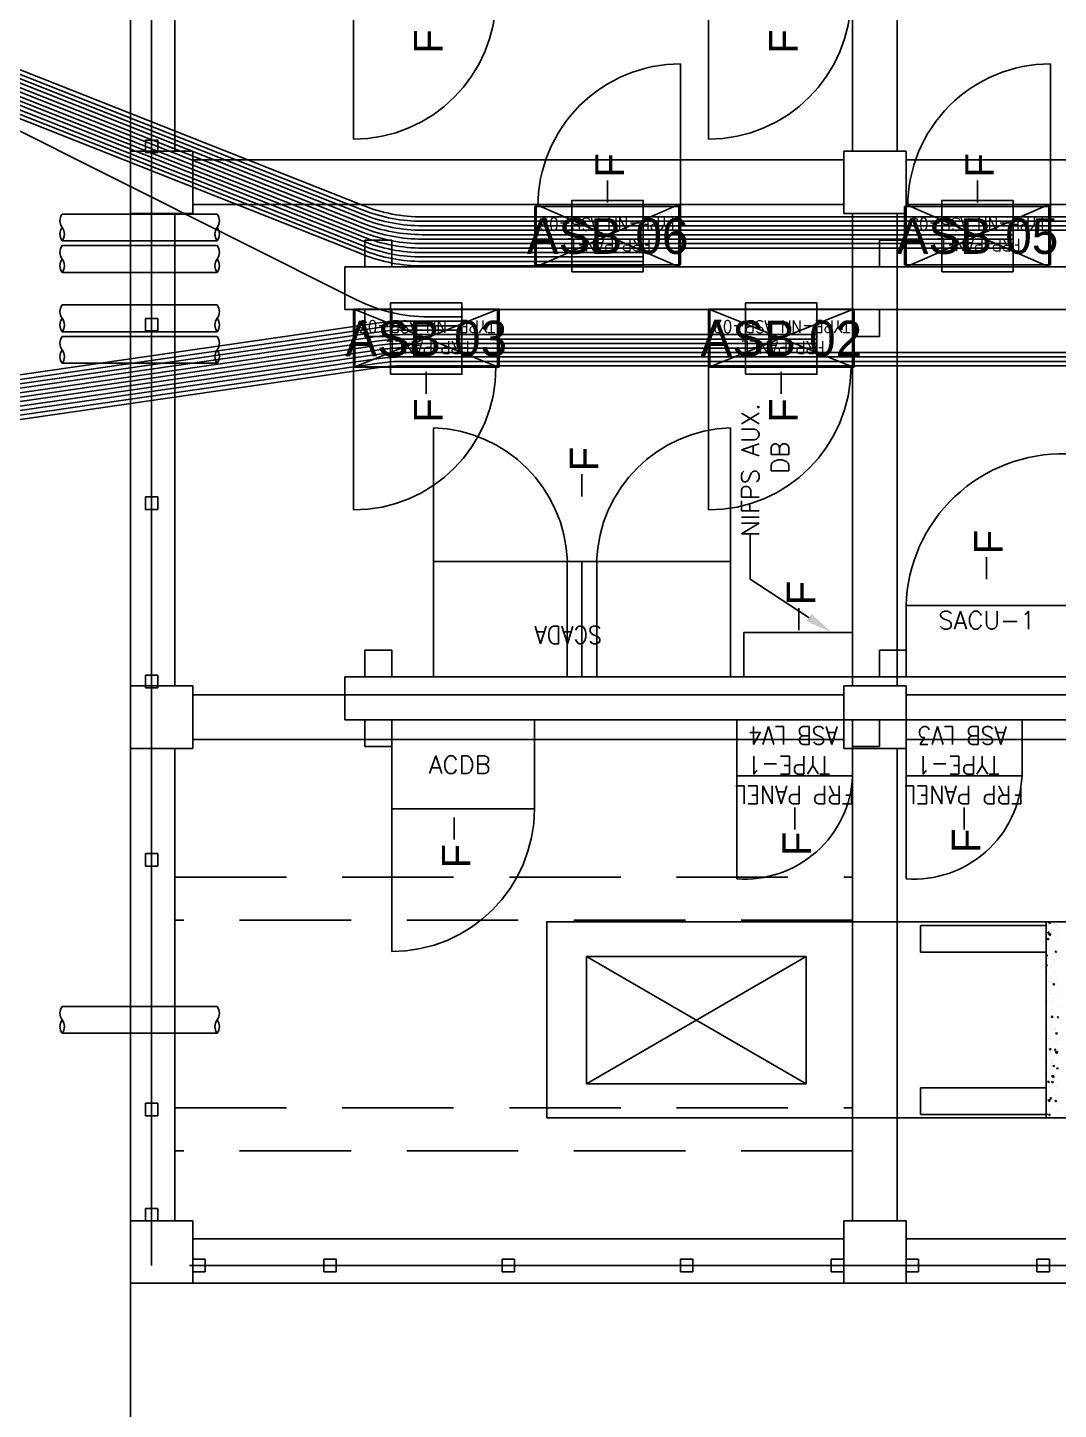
# Model space of a CAD drawing. Header units: metres. Extents: x 532643 to 533032, y 2674497 to 2674929.
# Drawn here: x 532826.05 to 532831.83, y 2674788.64 to 2674796.39 of the extents above; entities that cross this region are included whole.
import ezdxf
from ezdxf.enums import TextEntityAlignment as Align

# ---------------------------------------------------------------- set-up
doc = ezdxf.new("R2010")
doc.units = ezdxf.units.M
doc.header["$MEASUREMENT"] = 0
for name, pattern in [('DASHED', [0.75, 0.5, -0.25]), ('DASHED2', [0.375, 0.25, -0.125]), ('HIDDEN', [0.375, 0.25, -0.125]), ('PHANTOM', [63.5, 31.75, -6.35, 6.35, -6.35, 6.35, -6.35])]:
    doc.linetypes.add(name, pattern=pattern)
for name, color, linetype in [('1', 5, 'Continuous'), ('IDT', 7, 'Continuous'), ('LT Cable(AG) INV to LT Panel BL-06', 2, 'Continuous')]:
    doc.layers.add(name, color=color, linetype=linetype)
doc.styles.add('Arial', font='arial.ttf')
doc.styles.add('RomanS', font='romans.shx')
doc.styles.get("Standard").update_dxf_attribs({"font": 'Adani Regular.ttf'})
doc.linetypes.add('FOUNDATION LAYOUT$0$FENCELINE1', pattern='A,6.35,-2.54,[133,ltypeshp.shx,S=2.54,R=0,X=-2.54,Y=0],-2.54,25.4', length=36.83)

# ---------------------------------------------------------------- blocks, each defined once
blk = doc.blocks.new('ASB')
at = {"layer": '1', "color": 5}
blk.add_lwpolyline([(-0.2, -0.2), (0.2, -0.2), (0.2, 0.2), (-0.2, 0.2)], close=True, dxfattribs=at)
at = {"layer": '1', "color": 7}
blk.add_attdef('ID', text='', height=0.2, dxfattribs=at).set_placement((0, 0), align=Align.MIDDLE_CENTER)
blk = doc.blocks.new('IDT')
at = {"layer": 'IDT', "color": 8}
for p, q in [((25.902, 18.4101), (29.552, 18.4101)), ((29.552, 18.0601), (29.552, 18.4101)), ((29.552, 18.4101), (29.902, 18.4101)), ((29.902, 18.4101), (29.902, 18.0601)), ((29.902, 18.4101), (33.552, 18.4101)), ((33.552, 18.0601), (33.552, 18.4101)), ((33.552, 18.4101), (33.902, 18.4101)), ((33.902, 18.4101), (33.902, 18.0601)), ((28.7481, 18.3453), (28.7481, 18.2753)), ((28.8181, 18.3453), (28.7481, 18.3453)), ((28.8181, 18.2753), (28.8181, 18.3453)), ((29.4822, 18.3453), (29.4822, 18.2753)), ((29.5522, 18.3453), (29.4822, 18.3453)), ((29.5522, 18.2753), (29.5522, 18.3453)), ((29.902, 18.3453), (29.902, 18.2753)), ((29.972, 18.3453), (29.902, 18.3453)), ((29.972, 18.2753), (29.972, 18.3453)), ((30.7481, 18.3453), (30.7481, 18.2753)), ((30.8181, 18.3453), (30.7481, 18.3453)), ((30.8181, 18.2753), (30.8181, 18.3453)), ((31.7481, 18.3453), (31.7481, 18.2753)), ((31.8181, 18.3453), (31.7481, 18.3453)), ((31.8181, 18.2753), (31.8181, 18.3453)), ((32.7481, 18.3453), (32.7481, 18.2753)), ((32.8181, 18.3453), (32.7481, 18.3453)), ((32.8181, 18.2753), (32.8181, 18.3453)), ((33.482, 18.3453), (33.482, 18.2753)), ((33.552, 18.3453), (33.482, 18.3453)), ((33.552, 18.2753), (33.552, 18.3453)), ((28.7481, 18.2753), (28.8181, 18.2753)), ((29.4822, 18.2753), (29.5522, 18.2753)), ((29.902, 18.2753), (29.972, 18.2753)), ((30.7481, 18.2753), (30.8181, 18.2753)), ((31.7481, 18.2753), (31.8181, 18.2753)), ((32.7481, 18.2753), (32.8181, 18.2753)), ((33.482, 18.2753), (33.552, 18.2753)), ((25.902, 18.1601), (29.552, 18.1601)), ((29.902, 18.1601), (33.552, 18.1601)), ((29.902, 18.0601), (29.552, 18.0601)), ((29.602, 15.4101), (29.602, 18.0601)), ((29.852, 15.4101), (29.852, 18.0601)), ((33.902, 18.0601), (33.552, 18.0601)), ((33.652, 15.4101), (33.652, 18.0601)), ((33.7481, 18.0601), (33.7481, 17.9901)), ((33.8181, 18.0601), (33.7481, 18.0601)), ((33.8181, 17.9901), (33.8181, 18.0601)), ((33.902, 15.4101), (33.902, 18.0601)), ((33.7481, 17.9901), (33.8181, 17.9901)), ((27.267, 17.4829), (28.767, 17.4829)), ((28.767, 17.4829), (28.767, 16.3829)), ((33.7481, 17.4703), (33.7481, 17.4003)), ((33.8181, 17.4703), (33.7481, 17.4703)), ((33.8181, 17.4003), (33.8181, 17.4703)), ((33.7481, 17.4003), (33.8181, 17.4003)), ((30.1117, 16.5771), (30.1117, 17.2916)), ((30.1117, 17.2916), (31.3439, 17.2916)), ((31.3439, 16.5771), (30.1117, 17.2916)), ((30.1117, 16.5771), (31.3439, 17.2916)), ((31.3439, 17.2916), (31.3439, 16.5771)), ((31.3439, 16.5771), (30.1117, 16.5771)), ((29.852, 16.4349), (29.852, 15.7954)), ((28.767, 16.3829), (27.267, 16.3829)), ((33.652, 16.1329), (33.652, 16.1329)), ((33.7481, 16.0703), (33.7481, 16.0003)), ((33.8181, 16.0703), (33.7481, 16.0703)), ((33.8181, 16.0003), (33.8181, 16.0703)), ((33.7481, 16.0003), (33.8181, 16.0003)), ((25.902, 15.3601), (29.552, 15.3601)), ((29.552, 15.0601), (29.552, 15.4101)), ((29.552, 15.4101), (29.902, 15.4101)), ((29.702, 15.3997), (29.702, 15.2497)), ((29.852, 15.3997), (29.702, 15.3997)), ((29.852, 15.2497), (29.852, 15.3997)), ((29.902, 15.4101), (29.902, 15.0601)), ((29.902, 15.3601), (33.552, 15.3601)), ((32.4369, 15.3997), (32.4369, 15.2497)), ((32.5869, 15.3997), (32.4369, 15.3997)), ((32.5869, 15.2497), (32.5869, 15.3997)), ((33.552, 15.0601), (33.552, 15.4101)), ((33.552, 15.4101), (33.902, 15.4101)), ((33.902, 15.4101), (33.902, 15.0601)), ((26.802, 15.2497), (32.6992, 15.2497)), ((29.702, 15.2497), (29.852, 15.2497)), ((32.4369, 15.2497), (32.5869, 15.2497)), ((32.6992, 15.2497), (32.6992, 15.0097)), ((25.902, 15.1101), (29.552, 15.1101)), ((29.902, 15.0601), (29.552, 15.0601)), ((29.602, 12.4101), (29.602, 15.0601)), ((29.852, 12.4101), (29.852, 15.0601)), ((29.902, 15.1101), (33.552, 15.1101)), ((33.902, 15.0601), (33.552, 15.0601)), ((33.652, 12.4101), (33.652, 15.0601)), ((33.7481, 15.0703), (33.7481, 15.0003)), ((33.8181, 15.0703), (33.7481, 15.0703)), ((33.8181, 15.0003), (33.8181, 15.0703)), ((33.902, 12.4101), (33.902, 15.0601)), ((32.6992, 15.0097), (26.802, 15.0097)), ((29.552, 15.0097), (29.552, 14.8597)), ((29.702, 15.0097), (29.552, 15.0097)), ((29.702, 14.8597), (29.702, 15.0097)), ((31.2873, 14.3618), (31.2873, 15.0097)), ((31.3698, 14.3618), (31.3698, 15.0097)), ((31.4523, 14.3618), (31.4523, 15.0097)), ((32.4369, 15.0097), (32.4369, 14.8597)), ((32.5869, 15.0097), (32.4369, 15.0097)), ((32.5869, 14.8597), (32.5869, 15.0097)), ((33.7481, 15.0003), (33.8181, 15.0003)), ((29.552, 14.8597), (29.702, 14.8597)), ((32.4369, 14.8597), (32.5869, 14.8597)), ((33.7481, 14.0703), (33.7481, 14.0003)), ((33.8181, 14.0703), (33.7481, 14.0703)), ((33.8181, 14.0003), (33.8181, 14.0703)), ((33.7481, 14.0003), (33.8181, 14.0003)), ((29.843, 13.2732), (30.661, 13.2732)), ((29.843, 12.9462), (29.843, 13.2732)), ((29.852, 12.9497), (29.852, 13.2697)), ((29.852, 13.2697), (30.652, 13.2697)), ((30.652, 13.2697), (29.852, 12.9497)), ((30.652, 12.9497), (29.852, 13.2697)), ((30.652, 13.2697), (30.652, 12.9497)), ((30.661, 13.2732), (30.661, 12.9462)), ((31.8339, 13.2732), (32.6519, 13.2732)), ((31.8339, 12.9462), (31.8339, 13.2732)), ((31.8429, 12.9497), (31.8429, 13.2697)), ((31.8429, 13.2697), (32.6429, 13.2697)), ((31.8429, 12.9497), (32.6429, 13.2697)), ((31.8429, 13.2697), (32.6429, 12.9497)), ((32.6429, 13.2697), (32.6429, 12.9497)), ((32.6519, 13.2732), (32.6519, 12.9462)), ((29.702, 13.0997), (29.702, 12.9497)), ((29.852, 13.0997), (29.702, 13.0997)), ((29.852, 12.9497), (29.852, 13.0997)), ((32.4369, 13.0997), (32.4369, 12.9497)), ((32.5869, 13.0997), (32.4369, 13.0997)), ((32.5869, 12.9497), (32.5869, 13.0997)), ((33.7481, 13.0685), (33.7481, 12.9985)), ((33.8181, 13.0685), (33.7481, 13.0685)), ((33.8181, 12.9985), (33.8181, 13.0685)), ((32.6992, 12.9497), (26.802, 12.9497)), ((29.702, 12.9497), (29.852, 12.9497)), ((30.661, 12.9462), (29.843, 12.9462)), ((30.652, 12.9497), (29.852, 12.9497)), ((32.6519, 12.9462), (31.8339, 12.9462)), ((32.6429, 12.9497), (31.8429, 12.9497)), ((32.4369, 12.9497), (32.5869, 12.9497)), ((32.6993, 12.9497), (32.6993, 12.7097)), ((33.7481, 12.9985), (33.8181, 12.9985)), ((26.802, 12.7097), (32.6992, 12.7097)), ((28.752, 12.3601), (28.752, 12.7097)), ((28.752, 12.7097), (29.552, 12.7097)), ((29.552, 12.7097), (28.752, 12.3601)), ((29.552, 12.3601), (28.752, 12.7097)), ((29.552, 12.7097), (29.552, 12.3601)), ((29.552, 12.7097), (29.552, 12.5597)), ((29.702, 12.7097), (29.552, 12.7097)), ((29.702, 12.5597), (29.702, 12.7097)), ((30.826, 12.3601), (30.826, 12.7097)), ((30.826, 12.7097), (31.626, 12.7097)), ((30.826, 12.3601), (31.626, 12.7097)), ((30.826, 12.7097), (31.626, 12.3601)), ((31.626, 12.7097), (31.626, 12.3601)), ((32.4369, 12.7097), (32.4369, 12.5597)), ((32.5869, 12.7097), (32.4369, 12.7097)), ((32.5869, 12.5597), (32.5869, 12.7097)), ((28.743, 12.6984), (29.561, 12.6984)), ((28.743, 12.3714), (28.743, 12.6984)), ((29.561, 12.6984), (29.561, 12.3714)), ((30.817, 12.6984), (31.635, 12.6984)), ((30.817, 12.3714), (30.817, 12.6984)), ((31.635, 12.6984), (31.635, 12.3714)), ((29.552, 12.5597), (29.702, 12.5597)), ((32.4369, 12.5597), (32.5869, 12.5597)), ((29.552, 12.0601), (29.552, 12.4101)), ((29.552, 12.4101), (29.902, 12.4101)), ((29.902, 12.4101), (29.902, 12.0601)), ((33.552, 12.0601), (33.552, 12.4101)), ((33.552, 12.4101), (33.902, 12.4101)), ((33.902, 12.4101), (33.902, 12.0601)), ((25.902, 12.3601), (29.552, 12.3601)), ((29.561, 12.3714), (28.743, 12.3714)), ((29.552, 12.3601), (28.752, 12.3601)), ((29.902, 12.3601), (33.552, 12.3601)), ((31.635, 12.3714), (30.817, 12.3714)), ((31.626, 12.3601), (30.826, 12.3601)), ((25.902, 12.1101), (29.552, 12.1101)), ((29.902, 12.1101), (33.552, 12.1101)), ((29.902, 12.0601), (29.552, 12.0601)), ((29.602, 9.4101), (29.602, 12.0601)), ((29.852, 9.4101), (29.852, 12.0601)), ((33.902, 12.0601), (33.552, 12.0601)), ((33.652, 9.4101), (33.652, 12.0601)), ((33.7481, 12.0685), (33.7481, 11.9985)), ((33.8181, 12.0685), (33.7481, 12.0685)), ((33.8181, 11.9985), (33.8181, 12.0685)), ((33.902, 9.4101), (33.902, 12.0601)), ((33.7481, 11.9985), (33.8181, 11.9985))]:
    blk.add_line(p, q, dxfattribs=at)
at = {"layer": 'IDT', "color": 8, "linetype": 'DASHED2', "ltscale": 5}
for p, q in [((32.802, 18.4101), (33.902, 18.4101)), ((33.902, 18.4101), (33.902, 17.3101))]:
    blk.add_line(p, q, dxfattribs=at)
at = {"layer": 'IDT', "color": 8, "linetype": 'PHANTOM', "ltscale": 0.25}
for p, q in [((25.6331, 18.3103), (33.7831, 18.3103)), ((33.7831, 18.3103), (33.7831, 9.1603))]:
    blk.add_line(p, q, dxfattribs=at)
at = {"layer": 'IDT', "color": 8, "linetype": 'HIDDEN', "ltscale": 2.5}
for p, q in [((29.852, 17.6665), (33.652, 17.6665)), ((33.652, 17.4265), (29.852, 17.4265)), ((29.852, 16.3729), (33.652, 16.3729)), ((33.652, 16.1329), (29.852, 16.1329))]:
    blk.add_line(p, q, dxfattribs=at)
at = {"layer": 'IDT', "color": 8, "linetype": 'Continuous'}
for p, q in [((28.7046, 17.467), (28.7046, 17.467)), ((28.7423, 17.4815), (28.7423, 17.4815)), ((28.7461, 17.469), (28.7454, 17.4614)), ((28.7454, 17.4616), (28.7533, 17.463)), ((28.7461, 17.469), (28.7534, 17.4629)), ((28.7465, 17.4497), (28.7465, 17.4497)), ((28.755, 17.4827), (28.755, 17.4827)), ((28.759, 17.4541), (28.759, 17.4541)), ((28.7641, 17.4682), (28.7599, 17.4619)), ((28.7599, 17.4619), (28.767, 17.4595)), ((28.7642, 17.4682), (28.767, 17.4608)), ((28.7017, 17.3992), (28.7017, 17.3992)), ((28.7028, 17.435), (28.7028, 17.435)), ((28.7046, 17.3708), (28.7046, 17.3708)), ((28.713, 17.3924), (28.7088, 17.3861)), ((28.7088, 17.3861), (28.7164, 17.3835)), ((28.7131, 17.3924), (28.7165, 17.3835)), ((28.7381, 17.3779), (28.7374, 17.3703)), ((28.7374, 17.3705), (28.7454, 17.3719)), ((28.7381, 17.3779), (28.7454, 17.3718)), ((28.7388, 17.4334), (28.7388, 17.4334)), ((28.7454, 17.3815), (28.7575, 17.3829)), ((28.7472, 17.3928), (28.7455, 17.3815)), ((28.7469, 17.3692), (28.7469, 17.3692)), ((28.7472, 17.3928), (28.7575, 17.3829)), ((28.7521, 17.4149), (28.7521, 17.4149)), ((28.7528, 17.4016), (28.7528, 17.4016)), ((28.7663, 17.3739), (28.7663, 17.3739)), ((28.6989, 17.3314), (28.6989, 17.3314)), ((28.7087, 17.3112), (28.7087, 17.3112)), ((28.7133, 17.3548), (28.7133, 17.3548)), ((28.7141, 17.3048), (28.7141, 17.3048)), ((28.7175, 17.323), (28.7175, 17.323)), ((28.7294, 17.2794), (28.7374, 17.2808)), ((28.7301, 17.2868), (28.7295, 17.2792)), ((28.7301, 17.2868), (28.7374, 17.2807)), ((28.7492, 17.3471), (28.7492, 17.3471)), ((28.754, 17.2857), (28.7497, 17.2794)), ((28.754, 17.2857), (28.7574, 17.2768)), ((28.7564, 17.3032), (28.7564, 17.3032)), ((28.7634, 17.3214), (28.7634, 17.3214)), ((28.7634, 17.3061), (28.7634, 17.3061)), ((28.7028, 17.2099), (28.6986, 17.2036)), ((28.6986, 17.2036), (28.7063, 17.201)), ((28.7029, 17.2099), (28.7063, 17.201)), ((28.7214, 17.2371), (28.7214, 17.2371)), ((28.7231, 17.2396), (28.7231, 17.2396)), ((28.7238, 17.2749), (28.7238, 17.2749)), ((28.7244, 17.246), (28.7365, 17.2474)), ((28.7262, 17.2573), (28.7245, 17.246)), ((28.7262, 17.2572), (28.7365, 17.2473)), ((28.7435, 17.2115), (28.7435, 17.2115)), ((28.7464, 17.2793), (28.7464, 17.2793)), ((28.7497, 17.2794), (28.7574, 17.2768)), ((28.7606, 17.2383), (28.7606, 17.2383)), ((28.7653, 17.238), (28.7653, 17.238)), ((28.7062, 17.1326), (28.7062, 17.1326)), ((28.7222, 17.1957), (28.7215, 17.1881)), ((28.7215, 17.1883), (28.7294, 17.1898)), ((28.7222, 17.1957), (28.7295, 17.1896)), ((28.7312, 17.1754), (28.7312, 17.1754)), ((28.7341, 17.1631), (28.7341, 17.1631)), ((28.7344, 17.1947), (28.7344, 17.1947)), ((28.7386, 17.1629), (28.7386, 17.1629)), ((28.7407, 17.1438), (28.7407, 17.1438)), ((28.7577, 17.1705), (28.7577, 17.1705)), ((28.6984, 17.111), (28.6984, 17.111)), ((28.7052, 17.1217), (28.7034, 17.1104)), ((28.7034, 17.1104), (28.7155, 17.1118)), ((28.7051, 17.1217), (28.7155, 17.1118)), ((28.7054, 17.068), (28.7054, 17.068)), ((28.7142, 17.1046), (28.7135, 17.097)), ((28.7135, 17.0972), (28.7215, 17.0987)), ((28.7142, 17.1046), (28.7215, 17.0985)), ((28.7189, 17.0586), (28.7189, 17.0586)), ((28.7378, 17.076), (28.7378, 17.076)), ((28.7438, 17.1032), (28.7395, 17.0969)), ((28.7395, 17.0969), (28.7472, 17.0943)), ((28.7407, 17.1095), (28.7407, 17.1095)), ((28.7439, 17.1032), (28.7473, 17.0943)), ((28.7449, 17.1148), (28.7449, 17.1148)), ((28.7468, 17.089), (28.7468, 17.089)), ((28.7548, 17.1027), (28.7548, 17.1027)), ((28.7062, 17.0135), (28.7055, 17.006)), ((28.7055, 17.0061), (28.7135, 17.0076)), ((28.7062, 17.0135), (28.7135, 17.0074)), ((28.7074, 17.0458), (28.7074, 17.0458)), ((28.7096, 17.0362), (28.7096, 17.0362)), ((28.7155, 16.9817), (28.7155, 16.9817)), ((28.7159, 16.9881), (28.7159, 16.9881)), ((28.7316, 16.9845), (28.7316, 16.9845)), ((28.7349, 17.0082), (28.7349, 17.0082)), ((28.7497, 17.0443), (28.7497, 17.0443)), ((28.752, 17.0349), (28.752, 17.0349)), ((28.7555, 17.0346), (28.7555, 17.0346)), ((28.7578, 16.9801), (28.7578, 16.9801)), ((28.7595, 17.0149), (28.7595, 17.0149)), ((28.7597, 17.0028), (28.7597, 17.0028)), ((28.6976, 16.915), (28.7055, 16.9165)), ((28.6982, 16.9225), (28.7055, 16.9163)), ((28.725, 16.9157), (28.725, 16.9157)), ((28.7265, 16.9079), (28.7265, 16.9079)), ((28.7336, 16.9207), (28.7294, 16.9144)), ((28.7294, 16.9144), (28.737, 16.9118)), ((28.7321, 16.9404), (28.7321, 16.9404)), ((28.7337, 16.9207), (28.7371, 16.9118)), ((28.7443, 16.9104), (28.7443, 16.9104)), ((28.7463, 16.8993), (28.7463, 16.8993)), ((28.7491, 16.9671), (28.7491, 16.9671)), ((28.766, 16.9547), (28.766, 16.9547)), ((28.6999, 16.8619), (28.6999, 16.8619)), ((28.7292, 16.8726), (28.7292, 16.8726)), ((28.7306, 16.8761), (28.7306, 16.8761)), ((28.734, 16.8505), (28.734, 16.8505)), ((28.737, 16.828), (28.737, 16.828)), ((28.7434, 16.8316), (28.7434, 16.8316)), ((28.7571, 16.8364), (28.7571, 16.8364)), ((28.6998, 16.7879), (28.6998, 16.7879)), ((28.7016, 16.7494), (28.7016, 16.7494)), ((28.7126, 16.7879), (28.7126, 16.7879)), ((28.7263, 16.8048), (28.7263, 16.8048)), ((28.7405, 16.7638), (28.7405, 16.7638)), ((28.7421, 16.7863), (28.7421, 16.7863)), ((28.7475, 16.7478), (28.7475, 16.7478)), ((28.708, 16.7013), (28.708, 16.7013)), ((28.7094, 16.7219), (28.7094, 16.7219)), ((28.7235, 16.7382), (28.7192, 16.7318)), ((28.7192, 16.7318), (28.7269, 16.7293)), ((28.7206, 16.6692), (28.7206, 16.6692)), ((28.7235, 16.7381), (28.7269, 16.7292)), ((28.7235, 16.737), (28.7235, 16.737)), ((28.7253, 16.7138), (28.7253, 16.7138)), ((28.7377, 16.696), (28.7377, 16.696)), ((28.7516, 16.7204), (28.7516, 16.7204)), ((28.7517, 16.716), (28.7517, 16.716)), ((28.758, 16.6679), (28.758, 16.6679)), ((28.7177, 16.6014), (28.7177, 16.6014)), ((28.7183, 16.6567), (28.7183, 16.6567)), ((28.7185, 16.6211), (28.7185, 16.6211)), ((28.7227, 16.5893), (28.7227, 16.5893)), ((28.7264, 16.5926), (28.7264, 16.5926)), ((28.7348, 16.6282), (28.7348, 16.6282)), ((28.738, 16.6397), (28.738, 16.6397)), ((28.7644, 16.6315), (28.7602, 16.6251)), ((28.7602, 16.6251), (28.767, 16.6228)), ((28.7606, 16.6552), (28.7606, 16.6552)), ((28.764, 16.5851), (28.767, 16.5855)), ((28.7658, 16.5964), (28.7641, 16.5851)), ((28.7645, 16.6314), (28.767, 16.6248)), ((28.7658, 16.5964), (28.767, 16.5952)), ((28.7133, 16.5556), (28.709, 16.5493)), ((28.709, 16.5493), (28.7167, 16.5468)), ((28.7133, 16.5556), (28.7168, 16.5467)), ((28.7149, 16.5336), (28.7149, 16.5336)), ((28.729, 16.5412), (28.729, 16.5412)), ((28.7319, 16.5604), (28.7319, 16.5604)), ((28.7359, 16.5266), (28.7359, 16.5266)), ((28.7508, 16.5657), (28.7508, 16.5657)), ((28.7619, 16.5757), (28.7612, 16.5681)), ((28.7612, 16.5683), (28.767, 16.5693)), ((28.7619, 16.5757), (28.767, 16.5714)), ((28.7026, 16.4629), (28.7026, 16.4629)), ((28.712, 16.4658), (28.712, 16.4658)), ((28.7291, 16.4926), (28.7291, 16.4926)), ((28.7396, 16.461), (28.7396, 16.461)), ((28.743, 16.4496), (28.7551, 16.451)), ((28.7448, 16.4609), (28.7431, 16.4496)), ((28.7438, 16.4292), (28.7438, 16.4292)), ((28.7448, 16.4608), (28.7551, 16.4509)), ((28.7449, 16.4614), (28.7449, 16.4614)), ((28.7543, 16.4489), (28.75, 16.4426)), ((28.75, 16.4426), (28.7577, 16.44)), ((28.7532, 16.4772), (28.7612, 16.4786)), ((28.7539, 16.4846), (28.7533, 16.477)), ((28.7539, 16.4846), (28.7612, 16.4785)), ((28.7543, 16.4489), (28.7577, 16.44)), ((28.7635, 16.4916), (28.7635, 16.4916)), ((28.7, 16.4145), (28.7, 16.4145)), ((28.7004, 16.4228), (28.7004, 16.4228)), ((28.7091, 16.398), (28.7091, 16.398)), ((28.7107, 16.3988), (28.7107, 16.3988)), ((28.7262, 16.4248), (28.7262, 16.4248)), ((28.746, 16.3935), (28.7453, 16.3859)), ((28.7453, 16.3861), (28.7532, 16.3876)), ((28.746, 16.3935), (28.7533, 16.3874)), ((28.7501, 16.3811), (28.7501, 16.3811)), ((28.753, 16.3973), (28.753, 16.3973))]:
    blk.add_line(p, q, dxfattribs=at)
at = {"layer": 'IDT', "color": 7}
for p, q in [((29.4722, 17.4629), (28.767, 17.4629)), ((28.767, 17.4629), (28.767, 17.3133)), ((29.4722, 17.3133), (29.4722, 17.4629)), ((28.767, 17.3133), (29.4722, 17.3133)), ((28.767, 16.4038), (28.767, 16.5533)), ((28.767, 16.5533), (29.4722, 16.5533)), ((29.4722, 16.5533), (29.4722, 16.4038)), ((29.4722, 16.4038), (28.767, 16.4038)), ((32.0863, 15.8484), (32.0863, 15.9209)), ((29.227, 15.7932), (29.227, 15.8658)), ((30.177, 15.7932), (30.177, 15.8657)), ((32.0863, 15.7973), (32.0863, 15.8484)), ((29.227, 15.7421), (29.227, 15.7932)), ((30.177, 15.7421), (30.177, 15.7932)), ((31.6365, 15.7486), (32.4369, 15.7497)), ((31.6365, 15.2497), (31.6365, 15.7486)), ((32.4369, 15.7497), (32.4369, 15.2497)), ((28.902, 15.5637), (29.552, 15.5637)), ((28.902, 15.2497), (28.902, 15.5637)), ((29.552, 15.5637), (29.552, 15.2497)), ((29.852, 15.5637), (30.502, 15.5637)), ((29.852, 15.2497), (29.852, 15.5637)), ((30.502, 15.5637), (30.502, 15.2497)), ((29.552, 15.2497), (28.902, 15.2497)), ((30.502, 15.2497), (29.852, 15.2497)), ((32.4369, 15.2497), (31.6365, 15.2497)), ((29.552, 15.0097), (28.652, 15.0097)), ((29.552, 14.6097), (29.552, 15.0097)), ((29.852, 15.0097), (30.462, 15.0097)), ((29.852, 14.7597), (29.852, 15.0097)), ((30.462, 15.0097), (30.462, 14.7597)), ((30.5375, 15.0097), (32.202, 15.0097)), ((30.5375, 14.3618), (30.5375, 15.0097)), ((32.202, 15.0097), (32.202, 14.3618)), ((30.462, 14.7597), (29.852, 14.7597)), ((30.1529, 14.748), (30.1529, 14.6969)), ((30.1529, 14.6969), (30.1529, 14.6243)), ((28.652, 14.6097), (29.552, 14.6097)), ((29.102, 14.4621), (29.102, 14.4109)), ((29.102, 14.4109), (29.102, 14.3384)), ((32.202, 14.3618), (30.5375, 14.3618)), ((31.3698, 13.9969), (31.3698, 13.9457)), ((31.3698, 13.9457), (31.3698, 13.8732)), ((30.252, 13.3493), (30.252, 13.4218)), ((32.2429, 13.3493), (32.2429, 13.4218)), ((30.252, 13.2982), (30.252, 13.3493)), ((32.2429, 13.2982), (32.2429, 13.3493)), ((29.843, 13.2732), (30.661, 13.2732)), ((29.843, 12.9462), (29.843, 13.2732)), ((30.661, 13.2732), (30.661, 12.9462)), ((31.8339, 13.2732), (32.6519, 13.2732)), ((31.8339, 12.9462), (31.8339, 13.2732)), ((32.6519, 13.2732), (32.6519, 12.9462)), ((30.661, 12.9462), (29.843, 12.9462)), ((32.6519, 12.9462), (31.8339, 12.9462)), ((28.743, 12.6984), (29.561, 12.6984)), ((28.743, 12.3714), (28.743, 12.6984)), ((29.561, 12.6984), (29.561, 12.3714)), ((30.817, 12.6984), (31.635, 12.6984)), ((30.817, 12.3714), (30.817, 12.6984)), ((31.635, 12.6984), (31.635, 12.3714)), ((29.561, 12.3714), (28.743, 12.3714)), ((29.152, 12.3497), (29.152, 12.2985)), ((31.635, 12.3714), (30.817, 12.3714)), ((31.226, 12.3497), (31.226, 12.2985)), ((29.152, 12.2985), (29.152, 12.226)), ((31.226, 12.2985), (31.226, 12.226))]:
    blk.add_line(p, q, dxfattribs=at)
at = {"layer": 'IDT', "color": 124}
for p, q in [((34.2845, 17.0079), (33.4155, 17.0079)), ((33.4155, 17.0079), (34.2845, 17.0079)), ((33.4155, 16.8579), (34.2845, 16.8579)), ((34.2845, 16.8579), (33.4155, 16.8579)), ((34.2845, 13.2505), (33.4155, 13.2505)), ((33.4155, 13.2505), (34.2845, 13.2505)), ((33.4155, 13.1005), (34.2845, 13.1005)), ((34.2845, 13.1005), (33.4155, 13.1005)), ((34.2845, 13.0734), (33.4155, 13.0734)), ((33.4155, 13.0734), (34.2845, 13.0734)), ((33.4155, 12.9234), (34.2845, 12.9234)), ((34.2845, 12.9234), (33.4155, 12.9234)), ((34.2845, 12.7409), (33.4155, 12.7409)), ((33.4155, 12.7409), (34.2845, 12.7409)), ((33.4155, 12.5909), (34.2845, 12.5909)), ((34.2845, 12.5909), (33.4155, 12.5909)), ((34.2845, 12.5638), (33.4155, 12.5638)), ((33.4155, 12.5638), (34.2845, 12.5638)), ((33.4155, 12.4138), (34.2845, 12.4138)), ((34.2845, 12.4138), (33.4155, 12.4138))]:
    blk.add_line(p, q, dxfattribs=at)
at = {"layer": 'IDT', "color": 8, "linetype": 'DASHED', "ltscale": 5}
for p, q in [((32.4365, 16.5497), (32.4365, 15.7497)), ((29.552, 15.5637), (29.552, 16.1417)), ((30.502, 15.5637), (30.502, 16.1417)), ((32.3927, 15.7497), (31.6365, 15.7497)), ((32.4365, 15.7497), (32.3927, 15.7497)), ((28.652, 14.6097), (29.552, 14.6097)), ((30.5375, 13.6118), (30.5375, 14.3618)), ((32.202, 13.6118), (32.202, 14.3618)), ((30.661, 14.0732), (30.661, 13.2732)), ((32.6519, 14.0732), (32.6519, 13.2732)), ((30.5375, 13.6118), (30.5375, 13.6118)), ((32.202, 13.6118), (32.202, 13.6118)), ((30.6172, 13.2732), (29.861, 13.2732)), ((30.661, 13.2732), (30.6172, 13.2732)), ((32.6081, 13.2732), (31.8519, 13.2732)), ((32.6519, 13.2732), (32.6081, 13.2732)), ((28.743, 11.5714), (28.743, 12.3714)), ((28.743, 12.3714), (28.7869, 12.3714)), ((28.7869, 12.3714), (29.543, 12.3714)), ((30.817, 11.5714), (30.817, 12.3714)), ((30.817, 12.3714), (30.8609, 12.3714)), ((30.8609, 12.3714), (31.617, 12.3714)), ((30.661, 11.9932), (30.661, 11.1932)), ((32.6519, 11.9932), (32.6519, 11.1932))]:
    blk.add_line(p, q, dxfattribs=at)
at = {"layer": 'IDT', "color": 8, "linetype": 'ByBlock', "lineweight": -2, "ltscale": 0.1}
for p, q in [((30.096, 14.6774), (30.426, 14.4611)), ((30.426, 14.4611), (30.426, 14.2072))]:
    blk.add_line(p, q, dxfattribs=at)
at = {"layer": 'IDT', "color": 7, "linetype": 'FOUNDATION LAYOUT$0$FENCELINE1', "ltscale": 0.01}
blk.add_lwpolyline([(33.902, 18.4101), (33.9018, 22.4854), (21.4107, 22.4854)], dxfattribs=at)
at = {"layer": 'IDT', "color": 8}
blk.add_lwpolyline([(31.567, 17.4829), (31.567, 16.3829), (28.767, 16.3829), (28.767, 17.4829)], close=True, dxfattribs=at)
at = {"layer": 'IDT', "color": 124}
for centre, start, end in [((33.4653, 16.9704), 143.02764, 216.97236), ((33.3657, 16.9704), 323.02764, 36.97236), ((34.3344, 16.9704), 143.02764, 216.97236), ((34.2347, 16.9704), 323.02764, 36.97236), ((33.4653, 16.8954), 143.02764, 216.97236), ((34.2347, 16.8954), 323.02764, 36.97236), ((33.4653, 13.213), 143.02764, 216.97236), ((33.4653, 13.138), 143.02764, 216.97236), ((33.3657, 13.213), 323.02764, 36.97236), ((34.3344, 13.213), 143.02764, 216.97236), ((34.2347, 13.213), 323.02764, 36.97236), ((34.2347, 13.138), 323.02764, 36.97236), ((33.4653, 13.0359), 143.02764, 216.97236), ((33.3657, 13.0359), 323.02764, 36.97236), ((34.3344, 13.0359), 143.02764, 216.97236), ((34.2347, 13.0359), 323.02764, 36.97236), ((33.4653, 12.9609), 143.02764, 216.97236), ((34.2347, 12.9609), 323.02764, 36.97236), ((33.4653, 12.7034), 143.02764, 216.97236), ((33.3657, 12.7034), 323.02764, 36.97236), ((34.3344, 12.7034), 143.02764, 216.97236), ((34.2347, 12.7034), 323.02764, 36.97236), ((33.4653, 12.6284), 143.02764, 216.97236), ((34.2347, 12.6284), 323.02764, 36.97236), ((33.4653, 12.5263), 143.02764, 216.97236), ((33.3657, 12.5263), 323.02764, 36.97236), ((34.3344, 12.5263), 143.02764, 216.97236), ((34.2347, 12.5263), 323.02764, 36.97236), ((33.4653, 12.4513), 143.02764, 216.97236), ((34.2347, 12.4513), 323.02764, 36.97236)]:
    blk.add_arc(centre, 0.0624, start, end, dxfattribs=at)
at = {"layer": 'IDT', "color": 8, "linetype": 'DASHED', "ltscale": 5}
for centre, radius, start, end in [((32.4365, 15.7497), 0.8, 90, 180), ((29.5075, 15.5373), 0.606, 85.7856, 177.50336), ((30.4575, 15.5373), 0.606, 85.7856, 177.50336), ((28.6771, 14.6339), 0.8753, 268.36148, 358.41918), ((30.512, 14.3876), 0.7761, 271.87815, 358.10123), ((29.6994, 14.7411), 1.4413, 344.74337, 344.78968), ((32.2275, 14.3876), 0.7761, 181.89877, 268.12185), ((30.661, 13.2732), 0.8, 90, 180), ((32.6519, 13.2732), 0.8, 90, 180), ((28.743, 12.3714), 0.8, 270, 0), ((30.817, 12.3714), 0.8, 270, 0), ((30.661, 11.1932), 0.8, 90, 180), ((32.6519, 11.1932), 0.8, 90, 180)]:
    blk.add_arc(centre, radius, start, end, dxfattribs=at)
at = {"layer": 'IDT', "color": 8, "ltscale": 0.1}
blk.add_solid([(30.0823, 14.6565), (29.9705, 14.7597), (30.1097, 14.6983)], dxfattribs=at)
at = {"layer": 'IDT', "color": 7, "style": 'Arial'}
for p in [(31.9951, 16.0827), (29.1358, 15.9961), (30.0858, 16.0139), (30.0617, 14.6072), (29.0108, 14.3212), (31.2786, 13.856), (30.1608, 13.5836), (32.1517, 13.5836), (29.0608, 12.2089), (31.1348, 12.2089), (30.1608, 11.5145), (32.1517, 11.5145)]:
    blk.add_text('F', height=0.16, rotation=270, dxfattribs=at).set_placement(p)
at = {"layer": 'IDT', "color": 7, "style": 'RomanS', "width": 0.9}
for s, height, p in [('FRP PANEL', 0.1, (28.8934, 15.6209)), ('FRP PANEL', 0.1, (29.8434, 15.6209)), ('TYPE-1', 0.1, (29.0282, 15.4542)), ('TYPE-1', 0.1, (29.9782, 15.4542)), ('ASB LV3', 0.1, (28.9864, 15.2876)), ('ASB LV4', 0.1, (29.9342, 15.2876)), ('SCADA', 0.1, (31.2586, 14.724)), ('FRP PANEL', 0.07, (30.0088, 13.1269)), ('FRP PANEL', 0.07, (31.9997, 13.1269)), ('TYPE-NN ASB-02', 0.07, (29.8647, 13.0102)), ('TYPE-NN ASB-03', 0.07, (31.8556, 13.0102)), ('FRP PANEL', 0.07, (28.9088, 12.5521)), ('FRP PANEL', 0.07, (30.9828, 12.5521)), ('TYPE-NN ASB-05', 0.07, (28.7647, 12.4354)), ('TYPE-NN ASB-06', 0.07, (30.8387, 12.4354))]:
    blk.add_text(s, height=height, dxfattribs=at).set_placement(p)
at = {"layer": 'IDT', "color": 7, "ltscale": 0.1, "style": 'RomanS'}
for s, p in [('ACDB', (32.2286, 15.5521)), ('SACU-1', (29.3715, 14.7409))]:
    blk.add_text(s, height=0.1, rotation=180, dxfattribs=at).set_placement(p)
at = {"layer": 'IDT', "color": 8, "style": 'RomanS'}
for s, p in [('NIFPS AUX.', (30.376, 14.2243)), (' DB', (30.2093, 13.9386))]:
    blk.add_text(s, height=0.1, rotation=270, dxfattribs=at).set_placement(p)

msp = doc.modelspace()

# ---------------------------------------------------------------- linework, layer by layer
at = {"layer": 'LT Cable(AG) INV to LT Panel BL-06'}
for points in [[(532833.5203, 2674795.3045), (532828.2659, 2674795.3045, -0.094477), (532827.9347, 2674795.3676), (532825.7743, 2674796.2225, 0.094477), (532825.4432, 2674796.2856), (532819.4728, 2674796.2856, 0.414214), (532818.5728, 2674795.3856), (532818.5728, 2674765.7599, -0.034326), (532818.5643, 2674765.6367), (532818.5, 2674765.1707, 0.034326), (532818.4915, 2674765.0476), (532818.4915, 2674749.8877, -0.414214), (532817.5915, 2674748.9877), (532743.1936, 2674748.9877, -0.414214), (532742.2936, 2674749.8877), (532742.2936, 2674750.1898)], [(532833.5203, 2674795.3295), (532828.2659, 2674795.3295, -0.094477), (532827.9347, 2674795.3926), (532825.7743, 2674796.2475, 0.094477), (532825.4432, 2674796.3106), (532819.4478, 2674796.3106, 0.414214), (532818.5478, 2674795.4106), (532818.5478, 2674765.7616, -0.034326), (532818.5393, 2674765.6385), (532818.475, 2674765.1724, 0.034326), (532818.4665, 2674765.0493), (532818.4665, 2674749.9127, -0.414214), (532817.5665, 2674749.0127), (532807.9776, 2674749.0127, -0.414214), (532807.0776, 2674749.9127), (532807.0776, 2674750.1898)], [(532833.5203, 2674795.2795), (532828.2659, 2674795.2795, -0.094477), (532827.9347, 2674795.3426), (532825.7743, 2674796.1975, 0.094477), (532825.4432, 2674796.2606), (532819.4978, 2674796.2606, 0.414214), (532818.5978, 2674795.3606), (532818.5978, 2674765.7582, -0.034326), (532818.5893, 2674765.635), (532818.525, 2674765.169, 0.034326), (532818.5165, 2674765.0458), (532818.5165, 2674749.8627, -0.414214), (532817.6165, 2674748.9627), (532678.4096, 2674748.9627, -0.414214), (532677.5096, 2674749.8627), (532677.5096, 2674750.1898)], [(532831.5793, 2674795.2295), (532828.2659, 2674795.2295, -0.094477), (532827.9347, 2674795.2926), (532825.7743, 2674796.1475, 0.094477), (532825.4432, 2674796.2106), (532819.5478, 2674796.2106, 0.414214), (532818.6478, 2674795.3106), (532818.6478, 2674765.7547, -0.034326), (532818.6393, 2674765.6316), (532818.575, 2674765.1655, 0.034326), (532818.5665, 2674765.0424), (532818.5665, 2674719.8127, -0.414214), (532817.6665, 2674718.9127), (532710.8016, 2674718.9127, -0.414214), (532709.9016, 2674719.8127), (532709.9016, 2674720.1898)], [(532833.5203, 2674795.2545), (532828.2659, 2674795.2545, -0.094477), (532827.9347, 2674795.3176), (532825.7743, 2674796.1725, 0.094477), (532825.4432, 2674796.2356), (532819.5228, 2674796.2356, 0.414214), (532818.6228, 2674795.3356), (532818.6228, 2674765.7564, -0.034326), (532818.6143, 2674765.6333), (532818.55, 2674765.1673, 0.034326), (532818.5415, 2674765.0441), (532818.5415, 2674719.8377, -0.414214), (532817.6415, 2674718.9377), (532807.9776, 2674718.9377, -0.414214), (532807.0776, 2674719.8377), (532807.0776, 2674720.1898)], [(532831.5793, 2674795.1795), (532828.2659, 2674795.1795, -0.094477), (532827.9347, 2674795.2426), (532825.7743, 2674796.0975, 0.094477), (532825.4432, 2674796.1606), (532819.5978, 2674796.1606, 0.414214), (532818.6978, 2674795.2606), (532818.6978, 2674765.7513, -0.034326), (532818.6893, 2674765.6281), (532818.625, 2674765.1621, 0.034326), (532818.6165, 2674765.039), (532818.6165, 2674689.7627, -0.414214), (532817.7165, 2674688.8627), (532710.8016, 2674688.8627, -0.414214), (532709.9016, 2674689.7627), (532709.9016, 2674690.1898)], [(532831.5793, 2674795.2045), (532828.2659, 2674795.2045, -0.094477), (532827.9347, 2674795.2676), (532825.7743, 2674796.1225, 0.094477), (532825.4432, 2674796.1856), (532819.5728, 2674796.1856, 0.414214), (532818.6728, 2674795.2856), (532818.6728, 2674765.753, -0.034326), (532818.6643, 2674765.6299), (532818.6, 2674765.1638, 0.034326), (532818.5915, 2674765.0407), (532818.5915, 2674689.7877, -0.414214), (532817.6915, 2674688.8877), (532807.9776, 2674688.8877, -0.414214), (532807.0776, 2674689.7877), (532807.0776, 2674690.1898)], [(532831.5793, 2674795.1545), (532828.2659, 2674795.1545, -0.094477), (532827.9347, 2674795.2176), (532825.7743, 2674796.0725, 0.094477), (532825.4432, 2674796.1356), (532819.6228, 2674796.1356, 0.414214), (532818.7228, 2674795.2356), (532818.7228, 2674765.7496, -0.034326), (532818.7143, 2674765.6264), (532818.65, 2674765.1604, 0.034326), (532818.6415, 2674765.0372), (532818.6415, 2674659.7377, -0.414214), (532817.7415, 2674658.8377), (532807.9776, 2674658.8377, -0.414214), (532807.0776, 2674659.7377), (532807.0776, 2674660.1898)], [(532829.5053, 2674795.1295), (532828.2659, 2674795.1295, -0.094477), (532827.9347, 2674795.1926), (532825.7743, 2674796.0475, 0.094477), (532825.4432, 2674796.1106), (532819.6478, 2674796.1106, 0.414214), (532818.7478, 2674795.2106), (532818.7478, 2674765.7478, -0.034326), (532818.7393, 2674765.6247), (532818.675, 2674765.1587, 0.034326), (532818.6665, 2674765.0355), (532818.6665, 2674659.7127, -0.414214), (532817.7665, 2674658.8127), (532710.8016, 2674658.8127, -0.414214), (532709.9016, 2674659.7127), (532709.9016, 2674660.1898)], [(532829.5053, 2674795.1045), (532828.2659, 2674795.1045, -0.094477), (532827.9347, 2674795.1676), (532825.7743, 2674796.0225, 0.094477), (532825.4432, 2674796.0856), (532819.6728, 2674796.0856, 0.414214), (532818.7728, 2674795.1856), (532818.7728, 2674765.7461, -0.034326), (532818.7643, 2674765.623), (532818.7, 2674765.1569, 0.034326), (532818.6915, 2674765.0338), (532818.6915, 2674652.3647, 0.414214), (532819.5915, 2674651.4647), (532947.3595, 2674651.4647, -0.414214), (532948.2595, 2674650.5647), (532948.2595, 2674509.8627, 0.414214), (532949.1595, 2674508.9627), (532964.761, 2674508.9627, 0.414214), (532965.661, 2674509.8627), (532965.661, 2674510.1898)], [(532829.5053, 2674795.0795), (532828.2659, 2674795.0795, -0.094477), (532827.9347, 2674795.1426), (532825.7743, 2674795.9975, 0.094477), (532825.4432, 2674796.0606), (532819.6978, 2674796.0606, 0.414214), (532818.7978, 2674795.1606), (532818.7978, 2674765.7444, -0.034326), (532818.7893, 2674765.6213), (532818.725, 2674765.1552, 0.034326), (532818.7165, 2674765.0321), (532818.7165, 2674652.3897, 0.414214), (532819.6165, 2674651.4897), (532947.3845, 2674651.4897, -0.414214), (532948.2845, 2674650.5897), (532948.2845, 2674532.3877, 0.414214), (532949.1845, 2674531.4877), (532964.761, 2674531.4877, 0.414214), (532965.661, 2674532.3877), (532965.661, 2674532.6898)], [(532829.5053, 2674795.0545), (532828.2659, 2674795.0545, -0.094477), (532827.9347, 2674795.1176), (532825.7743, 2674795.9725, 0.094477), (532825.4432, 2674796.0356), (532819.7228, 2674796.0356, 0.414214), (532818.8228, 2674795.1356), (532818.8228, 2674765.7427, -0.034326), (532818.8143, 2674765.6196), (532818.75, 2674765.1535, 0.034326), (532818.7415, 2674765.0304), (532818.7415, 2674652.4147, 0.414214), (532819.6415, 2674651.5147), (532947.4095, 2674651.5147, -0.414214), (532948.3095, 2674650.6147), (532948.3095, 2674562.4127, 0.414214), (532949.2095, 2674561.5127), (532964.761, 2674561.5127, 0.414214), (532965.661, 2674562.4127), (532965.661, 2674562.6898)]]:
    msp.add_lwpolyline(points, format="xyb", dxfattribs=at)
at = {"layer": 'LT Cable(AG) INV to LT Panel BL-06', "color": 5}
for points in [[(532828.4884, 2674794.7689), (532828.3012, 2674794.7689, -0.116658), (532827.898, 2674794.8642), (532825.8006, 2674795.9153, 0.116658), (532825.3974, 2674796.0106), (532819.7478, 2674796.0106, 0.414214), (532818.8478, 2674795.1106), (532818.8478, 2674765.741, -0.034326), (532818.8393, 2674765.6178), (532818.775, 2674765.1518, 0.034326), (532818.7665, 2674765.0286), (532818.7665, 2674652.4397, 0.414214), (532819.6665, 2674651.5397), (532947.4345, 2674651.5397, -0.414214), (532948.3345, 2674650.6397), (532948.3345, 2674584.9377, 0.414214), (532949.2345, 2674584.0377), (532964.761, 2674584.0377, 0.414214), (532965.661, 2674584.9377), (532965.661, 2674585.1898)], [(532828.4884, 2674794.7439), (532828.1531, 2674794.7439, 0.035906), (532828.0243, 2674794.7346), (532825.6743, 2674794.3949, -0.035906), (532825.5456, 2674794.3856), (532822.3228, 2674794.3856, 0.414214), (532821.4228, 2674793.4856), (532821.4228, 2674765.8005, 0.06966), (532821.4574, 2674765.5534), (532821.5569, 2674765.205, -0.06966), (532821.5915, 2674764.9578), (532821.5915, 2674659.6627, 0.414214), (532822.4915, 2674658.7627), (532950.2595, 2674658.7627, -0.414214), (532951.1595, 2674657.8627), (532951.1595, 2674607.1627, 0.414214), (532952.0595, 2674606.2627), (532964.761, 2674606.2627, 0.414214), (532965.661, 2674607.1627), (532965.661, 2674607.6898)], [(532828.4884, 2674794.7189), (532828.1531, 2674794.7189, 0.035906), (532828.0243, 2674794.7096), (532825.6743, 2674794.3699, -0.035906), (532825.5456, 2674794.3606), (532822.3478, 2674794.3606, 0.414214), (532821.4478, 2674793.4606), (532821.4478, 2674765.804, 0.06966), (532821.4824, 2674765.5569), (532821.5819, 2674765.2085, -0.06966), (532821.6165, 2674764.9613), (532821.6165, 2674659.6877, 0.414214), (532822.5165, 2674658.7877), (532950.2845, 2674658.7877, -0.414214), (532951.1845, 2674657.8877), (532951.1845, 2674637.1877, 0.414214), (532952.0845, 2674636.2877), (532964.761, 2674636.2877, 0.414214), (532965.661, 2674637.1877), (532965.661, 2674637.6898)], [(532828.4884, 2674794.6939), (532828.1531, 2674794.6939, 0.035906), (532828.0243, 2674794.6846), (532825.6743, 2674794.3449, -0.035906), (532825.5456, 2674794.3356), (532822.3728, 2674794.3356, 0.414214), (532821.4728, 2674793.4356), (532821.4728, 2674765.8075, 0.06966), (532821.5074, 2674765.5604), (532821.6069, 2674765.212, -0.06966), (532821.6415, 2674764.9648), (532821.6415, 2674659.7127, 0.414214), (532822.5415, 2674658.8127), (532964.761, 2674658.8127, 0.414214), (532965.661, 2674659.7127), (532965.661, 2674660.1898)], [(532830.4793, 2674794.6689), (532828.1531, 2674794.6689, 0.035906), (532828.0243, 2674794.6596), (532825.6743, 2674794.3199, -0.035906), (532825.5456, 2674794.3106), (532822.3978, 2674794.3106, 0.414214), (532821.4978, 2674793.4106), (532821.4978, 2674765.811, 0.06966), (532821.5324, 2674765.5639), (532821.6319, 2674765.2155, -0.06966), (532821.6665, 2674764.9683), (532821.6665, 2674659.7377, 0.414214), (532822.5665, 2674658.8377), (532867.585, 2674658.8377, 0.414214), (532868.485, 2674659.7377), (532868.485, 2674660.1898)], [(532830.4793, 2674794.6439), (532828.1531, 2674794.6439, 0.035906), (532828.0243, 2674794.6346), (532825.6743, 2674794.2949, -0.035906), (532825.5456, 2674794.2856), (532822.4228, 2674794.2856, 0.414214), (532821.5228, 2674793.3856), (532821.5228, 2674765.8145, 0.06966), (532821.5574, 2674765.5674), (532821.6569, 2674765.219, -0.06966), (532821.6915, 2674764.9718), (532821.6915, 2674689.7627, 0.414214), (532822.5915, 2674688.8627), (532964.761, 2674688.8627, 0.414214), (532965.661, 2674689.7627), (532965.661, 2674690.1898)], [(532830.4793, 2674794.6189), (532828.1531, 2674794.6189, 0.035906), (532828.0243, 2674794.6096), (532825.6743, 2674794.2699, -0.035906), (532825.5456, 2674794.2606), (532822.4478, 2674794.2606, 0.414214), (532821.5478, 2674793.3606), (532821.5478, 2674765.818, 0.06966), (532821.5824, 2674765.5709), (532821.6819, 2674765.2225, -0.06966), (532821.7165, 2674764.9753), (532821.7165, 2674689.7877, 0.414214), (532822.6165, 2674688.8877), (532867.585, 2674688.8877, 0.414214), (532868.485, 2674689.7877), (532868.485, 2674690.1898)], [(532830.4793, 2674794.5939), (532828.1531, 2674794.5939, 0.035906), (532828.0243, 2674794.5846), (532825.6743, 2674794.2449, -0.035906), (532825.5456, 2674794.2356), (532822.4728, 2674794.2356, 0.414214), (532821.5728, 2674793.3356), (532821.5728, 2674765.8215, 0.06966), (532821.6074, 2674765.5744), (532821.7069, 2674765.226, -0.06966), (532821.7415, 2674764.9788), (532821.7415, 2674719.8127, 0.414214), (532822.6415, 2674718.9127), (532964.761, 2674718.9127, 0.414214), (532965.661, 2674719.8127), (532965.661, 2674720.1898)], [(532832.6363, 2674794.5689), (532828.1531, 2674794.5689, 0.035906), (532828.0243, 2674794.5596), (532825.6743, 2674794.2199, -0.035906), (532825.5456, 2674794.2106), (532822.4978, 2674794.2106, 0.414214), (532821.5978, 2674793.3106), (532821.5978, 2674765.825, 0.06966), (532821.6324, 2674765.5779), (532821.7319, 2674765.2295, -0.06966), (532821.7665, 2674764.9823), (532821.7665, 2674719.8377, 0.414214), (532822.6665, 2674718.9377), (532867.585, 2674718.9377, 0.414214), (532868.485, 2674719.8377), (532868.485, 2674720.1898)], [(532832.6363, 2674794.5439), (532828.1531, 2674794.5439, 0.035906), (532828.0243, 2674794.5346), (532825.6743, 2674794.1949, -0.035906), (532825.5456, 2674794.1856), (532822.5228, 2674794.1856, 0.414214), (532821.6228, 2674793.2856), (532821.6228, 2674765.8285, 0.06966), (532821.6574, 2674765.5814), (532821.7569, 2674765.233, -0.06966), (532821.7915, 2674764.9858), (532821.7915, 2674749.8627, 0.414214), (532822.6915, 2674748.9627), (532997.153, 2674748.9627, 0.414214), (532998.053, 2674749.8627), (532998.053, 2674750.1898)], [(532832.6363, 2674794.5189), (532828.1531, 2674794.5189, 0.035906), (532828.0243, 2674794.5096), (532825.6743, 2674794.1699, -0.035906), (532825.5456, 2674794.1606), (532822.5478, 2674794.1606, 0.414214), (532821.6478, 2674793.2606), (532821.6478, 2674765.832, 0.06966), (532821.6824, 2674765.5849), (532821.7819, 2674765.2365, -0.06966), (532821.8165, 2674764.9893), (532821.8165, 2674749.8877, 0.414214), (532822.7165, 2674748.9877), (532932.369, 2674748.9877, 0.414214), (532933.269, 2674749.8877), (532933.269, 2674750.1898)], [(532832.6363, 2674794.4939), (532828.1531, 2674794.4939, 0.035906), (532828.0243, 2674794.4846), (532825.6743, 2674794.1449, -0.035906), (532825.5456, 2674794.1356), (532822.5728, 2674794.1356, 0.414214), (532821.6728, 2674793.2356), (532821.6728, 2674765.8355, 0.06966), (532821.7074, 2674765.5884), (532821.8069, 2674765.24, -0.06966), (532821.8415, 2674764.9928), (532821.8415, 2674749.9127, 0.414214), (532822.7415, 2674749.0127), (532867.585, 2674749.0127, 0.414214), (532868.485, 2674749.9127), (532868.485, 2674750.1898)]]:
    msp.add_lwpolyline(points, format="xyb", dxfattribs=at)

# ---------------------------------------------------------------- block references
at = {"layer": '1'}
for p, values in [((532829.3053, 2674795.2219), {'ID': 'ASB 06'}), ((532831.3793, 2674795.222), {'ID': 'ASB 05'}), ((532828.2884, 2674794.6472), {'ID': 'ASB 03'}), ((532830.2793, 2674794.6472), {'ID': 'ASB 02'})]:
    msp.add_blockref('ASB', p, dxfattribs=at).add_auto_attribs(values)
at = {"layer": 'IDT', "color": 8, "rotation": 180}
msp.add_blockref('IDT', (532860.5313, 2674807.7589), dxfattribs=at)

doc.saveas('drawing.dxf')
